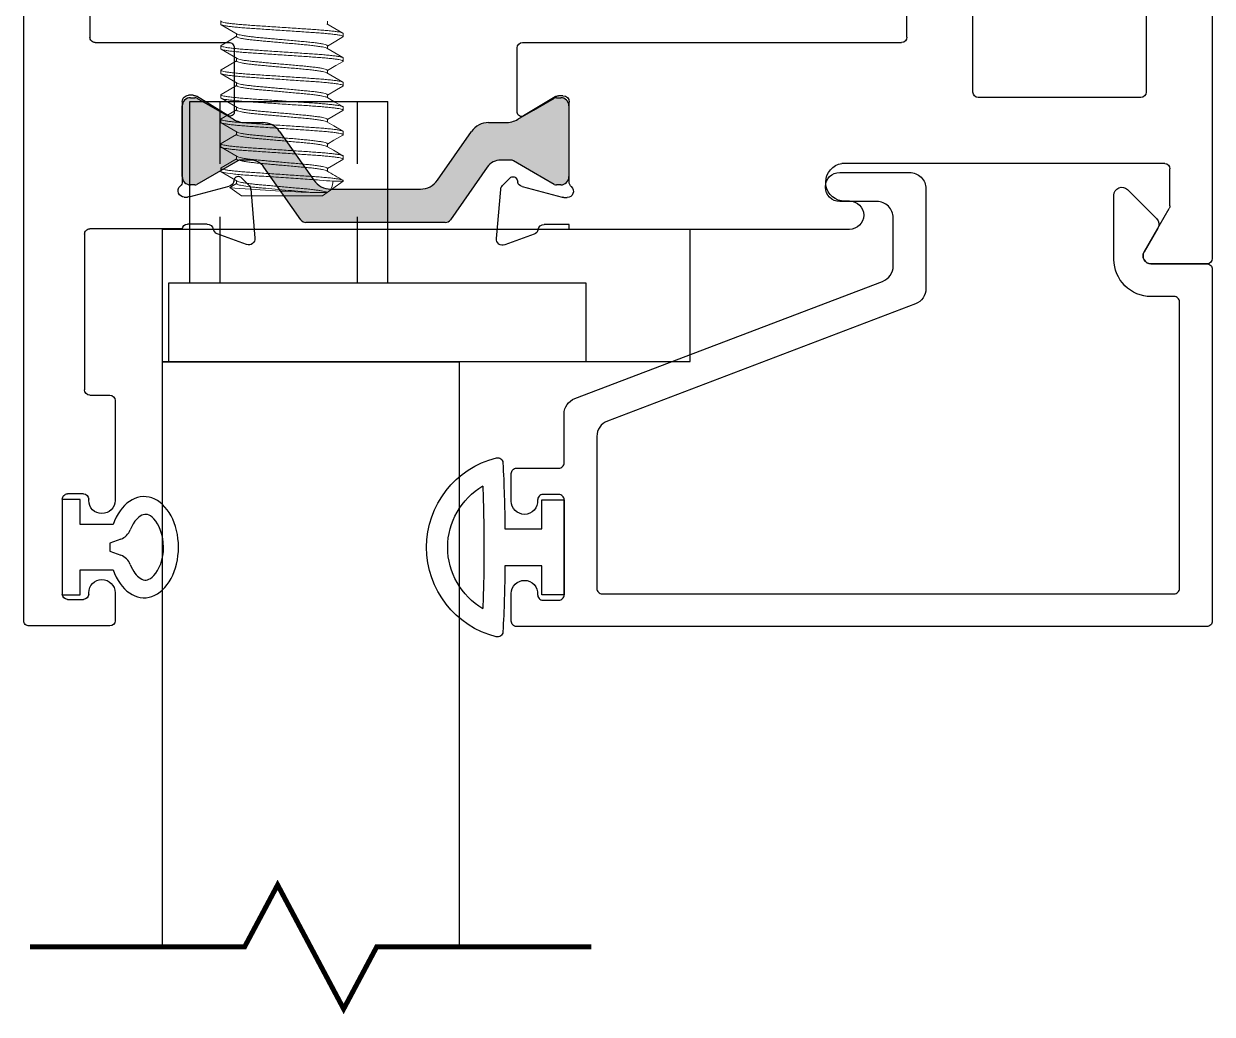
# Model space of a CAD drawing. Extents: x -82 to 113, y -82 to 93.
# Drawn here: x 18.032 to 20.282, y 83.432 to 85.308 of the extents above; entities that cross this region are included whole.
import ezdxf

# ---------------------------------------------------------------- set-up
doc = ezdxf.new("R2010")
doc.units = 0
doc.header["$MEASUREMENT"] = 0
for name, pattern in [('C', [0]), ('HIDDEN2', [0.1875, 0.125, -0.0625]), ('SLD-Solid', [0])]:
    doc.linetypes.add(name, pattern=pattern)
doc.layers.get('0').update_dxf_attribs({"linetype": 'CONTINUOUS'})
for name, color, linetype in [('Ballons', 7, 'CONTINUOUS'), ('GLASS', 7, 'CONTINUOUS'), ('I-Strut', 7, 'CONTINUOUS'), ('INERTIA', 7, 'CONTINUOUS'), ('PROFILE NUMBER', 150, 'CONTINUOUS'), ('VENT', 5, 'CONTINUOUS')]:
    doc.layers.add(name, color=color, linetype=linetype)

# ---------------------------------------------------------------- blocks, each defined once
blk = doc.blocks.new('20547')
for p, q in [((695.8524, 55.7176), (695.8524, 56.0611)), ((696.2274, 56.0611), (695.8524, 56.0611)), ((696.2274, 55.7176), (696.2274, 56.0611))]:
    blk.add_line(p, q)
at = {"linetype": 'HIDDEN2'}
for p, q in [((695.9099, 55.7176), (695.9099, 56.0611)), ((696.1699, 55.7176), (696.1699, 56.0611))]:
    blk.add_line(p, q, dxfattribs=at)
blk.add_lwpolyline([(695.4774, 55.5676), (696.2669, 55.5676), (696.2669, 55.7176), (695.4774, 55.7176)], close=True)
blk = doc.blocks.new('91251A555')
at = {"color": 7, "linetype": 'SLD-Solid', "lineweight": 15}
for p, q in [((2.675, 0.1161), (2.6692, 0.1161)), ((2.7214, 0.1161), (2.7156, 0.1161)), ((2.7678, 0.1161), (2.762, 0.1161)), ((2.8142, 0.1161), (2.8084, 0.1161)), ((2.8607, 0.1161), (2.8549, 0.1161)), ((2.9071, 0.1161), (2.9013, 0.1161)), ((2.9535, 0.1161), (2.9477, 0.1161)), ((2.9838, 0.0989), (2.9763, 0.0859)), ((3, 0.0766), (2.9843, 0.0989)), ((2.6982, 0.0859), (2.6929, 0.0859)), ((2.7446, 0.0859), (2.7393, 0.0859)), ((2.791, 0.0859), (2.7857, 0.0859)), ((2.8375, 0.0859), (2.8321, 0.0859)), ((2.8839, 0.0859), (2.8786, 0.0859)), ((2.9303, 0.0859), (2.925, 0.0859)), ((2.9767, 0.0859), (2.9714, 0.0859)), ((3, 0.0766), (3, -0.0766)), ((2.9935, -0.0553), (2.9935, -0.0855)), ((2.6692, -0.0859), (2.6745, -0.0859)), ((2.7156, -0.0859), (2.7209, -0.0859)), ((2.762, -0.0859), (2.7673, -0.0859)), ((2.8084, -0.0859), (2.8138, -0.0859)), ((2.8549, -0.0859), (2.8602, -0.0859)), ((2.9013, -0.0859), (2.9066, -0.0859)), ((2.9477, -0.0859), (2.9531, -0.0859)), ((2.9723, -0.1161), (3, -0.0766)), ((2.9723, -0.0963), (2.9723, -0.1161)), ((2.6924, -0.1161), (2.6982, -0.1161)), ((2.7388, -0.1161), (2.7446, -0.1161)), ((2.7852, -0.1161), (2.791, -0.1161)), ((2.8317, -0.1161), (2.8375, -0.1161)), ((2.8781, -0.1161), (2.8839, -0.1161)), ((2.9245, -0.1161), (2.9303, -0.1161)), ((2.9709, -0.1161), (2.9723, -0.1161))]:
    blk.add_line(p, q, dxfattribs=at)
at = {"color": 7, "linetype": 'SLD-Solid', "lineweight": 15, "flags": 128}
for points in [[(2.6934, 0.0851), (2.6845, 0.1002), (2.6757, 0.1154)], [(2.7149, 0.1154), (2.706, 0.1002), (2.6977, 0.0859)], [(2.7398, 0.085), (2.731, 0.1002), (2.7221, 0.1154)], [(2.7613, 0.1154), (2.7524, 0.1002), (2.7441, 0.0859)], [(2.7862, 0.085), (2.7774, 0.1002), (2.7685, 0.1154)], [(2.8077, 0.1154), (2.7989, 0.1002), (2.7906, 0.0859)], [(2.8327, 0.085), (2.8238, 0.1002), (2.815, 0.1154)], [(2.8542, 0.1154), (2.8453, 0.1002), (2.837, 0.0859)], [(2.8791, 0.0851), (2.8702, 0.1002), (2.8614, 0.1154)], [(2.9006, 0.1155), (2.8907, 0.0984), (2.8834, 0.0859)], [(2.9255, 0.085), (2.9167, 0.1002), (2.9078, 0.1154)], [(2.947, 0.1154), (2.9381, 0.1002), (2.9298, 0.0859)], [(2.9719, 0.085), (2.9631, 0.1002), (2.9543, 0.1154)], [(2.674, -0.085), (2.6828, -0.1002), (2.6916, -0.1154)], [(2.6989, -0.1154), (2.7066, -0.1021), (2.7161, -0.0859)], [(2.7204, -0.085), (2.7292, -0.1002), (2.7381, -0.1154)], [(2.7453, -0.1155), (2.753, -0.1022), (2.7625, -0.0859)], [(2.7668, -0.085), (2.7757, -0.1002), (2.7845, -0.1154)], [(2.7918, -0.1154), (2.7989, -0.1031), (2.8089, -0.0859)], [(2.8132, -0.085), (2.8221, -0.1002), (2.8309, -0.1154)], [(2.8382, -0.1154), (2.847, -0.1002), (2.8554, -0.0859)], [(2.8597, -0.085), (2.8674, -0.0983), (2.8774, -0.1154)], [(2.8846, -0.1154), (2.8946, -0.0983), (2.9018, -0.0859)], [(2.9061, -0.085), (2.9133, -0.0974), (2.9238, -0.1154)], [(2.931, -0.1154), (2.941, -0.0984), (2.9482, -0.0859)]]:
    blk.add_lwpolyline(points, dxfattribs=at)
at = {"color": 7, "linetype": 'SLD-Solid', "lineweight": 15}
for centre, radius, start, end in [((-0.8982, -0.209), 3.8947, 2.2612, 4.5345), ((1.1066, -1.1792), 2.1459, 29.7191, 30.6581), ((2.9742, -0.0739), 0.0224, 265.1488, 329.0304)]:
    blk.add_arc(centre, radius, start, end, dxfattribs=at)
for points, knots in [([(2.6924, -0.1161), (2.6921, -0.1159), (2.6915, -0.1155), (2.6905, -0.1125), (2.6895, -0.1077), (2.6885, -0.1008), (2.6875, -0.0922), (2.6865, -0.082), (2.6855, -0.0706), (2.6846, -0.0582), (2.6838, -0.0448), (2.6828, -0.0306), (2.6818, -0.0155), (2.6808, 0), (2.6797, 0.0155), (2.6787, 0.0306), (2.6778, 0.0448), (2.6769, 0.0582), (2.676, 0.0706), (2.6751, 0.082), (2.6741, 0.0922), (2.673, 0.1008), (2.672, 0.1077), (2.671, 0.1126), (2.67, 0.1154), (2.6692, 0.1164), (2.6687, 0.1157), (2.6684, 0.1153)], [0, 0, 0, 0, 0.039097, 0.079223, 0.120066, 0.161277, 0.202487, 0.24333, 0.283456, 0.322553, 0.36165, 0.401776, 0.442619, 0.48383, 0.525041, 0.565884, 0.60601, 0.645107, 0.684204, 0.72433, 0.765172, 0.806383, 0.847594, 0.888437, 0.928563, 0.96766, 1, 1, 1, 1]), ([(2.6989, -0.1153), (2.6987, -0.1157), (2.6981, -0.1164), (2.6973, -0.1154), (2.6963, -0.1126), (2.6953, -0.1077), (2.6943, -0.1008), (2.6933, -0.0922), (2.6923, -0.082), (2.6913, -0.0706), (2.6904, -0.0582), (2.6896, -0.0448), (2.6886, -0.0306), (2.6876, -0.0155), (2.6866, 0), (2.6855, 0.0155), (2.6845, 0.0306), (2.6836, 0.0448), (2.6827, 0.0582), (2.6818, 0.0706), (2.6809, 0.082), (2.6799, 0.0922), (2.6788, 0.1008), (2.6778, 0.1077), (2.6768, 0.1125), (2.6758, 0.1155), (2.6753, 0.1159), (2.675, 0.1161)], [0, 0, 0, 0, 0.0326839, 0.0717671, 0.1118789, 0.1527071, 0.1939032, 0.2350994, 0.2759276, 0.3160394, 0.3551226, 0.3942058, 0.4343176, 0.4751458, 0.516342, 0.5575381, 0.5983663, 0.6384781, 0.6775613, 0.7166445, 0.7567563, 0.7975845, 0.8387807, 0.8799768, 0.920805, 0.9609168, 1, 1, 1, 1]), ([(2.7388, -0.1161), (2.7385, -0.1159), (2.7379, -0.1155), (2.737, -0.1125), (2.736, -0.1077), (2.7349, -0.1008), (2.7339, -0.0922), (2.7329, -0.082), (2.7319, -0.0706), (2.7311, -0.0582), (2.7302, -0.0448), (2.7292, -0.0306), (2.7282, -0.0155), (2.7272, 0), (2.7262, 0.0155), (2.7252, 0.0306), (2.7242, 0.0448), (2.7233, 0.0582), (2.7225, 0.0706), (2.7215, 0.082), (2.7205, 0.0922), (2.7195, 0.1008), (2.7184, 0.1077), (2.7174, 0.1126), (2.7165, 0.1154), (2.7156, 0.1164), (2.7151, 0.1157), (2.7149, 0.1153)], [0, 0, 0, 0, 0.039111, 0.079252, 0.120109, 0.161334, 0.20256, 0.243417, 0.283558, 0.322669, 0.36178, 0.40192, 0.442778, 0.484003, 0.525229, 0.566086, 0.606227, 0.645338, 0.684449, 0.724589, 0.765447, 0.806672, 0.847898, 0.888755, 0.928896, 0.968007, 1, 1, 1, 1]), ([(2.7453, -0.1153), (2.7451, -0.1157), (2.7445, -0.1164), (2.7437, -0.1154), (2.7428, -0.1126), (2.7418, -0.1077), (2.7407, -0.1008), (2.7397, -0.0922), (2.7387, -0.082), (2.7377, -0.0706), (2.7369, -0.0582), (2.736, -0.0448), (2.735, -0.0306), (2.734, -0.0155), (2.733, 0), (2.732, 0.0155), (2.731, 0.0306), (2.73, 0.0448), (2.7291, 0.0582), (2.7283, 0.0706), (2.7273, 0.082), (2.7263, 0.0922), (2.7253, 0.1008), (2.7242, 0.1077), (2.7232, 0.1125), (2.7223, 0.1155), (2.7217, 0.1159), (2.7214, 0.1161)], [0, 0, 0, 0, 0.031769, 0.070889, 0.111039, 0.151905, 0.193141, 0.234376, 0.275243, 0.315392, 0.354512, 0.393633, 0.433782, 0.474649, 0.515884, 0.557119, 0.597986, 0.638136, 0.677256, 0.716376, 0.756526, 0.797393, 0.838628, 0.879863, 0.92073, 0.96088, 1, 1, 1, 1]), ([(2.7852, -0.1161), (2.7849, -0.1159), (2.7844, -0.1155), (2.7834, -0.1125), (2.7824, -0.1077), (2.7814, -0.1008), (2.7803, -0.0922), (2.7793, -0.082), (2.7784, -0.0706), (2.7775, -0.0582), (2.7766, -0.0448), (2.7757, -0.0306), (2.7747, -0.0155), (2.7736, 0), (2.7726, 0.0155), (2.7716, 0.0306), (2.7706, 0.0448), (2.7698, 0.0582), (2.7689, 0.0706), (2.7679, 0.082), (2.7669, 0.0922), (2.7659, 0.1008), (2.7649, 0.1077), (2.7638, 0.1126), (2.7629, 0.1154), (2.7621, 0.1164), (2.7615, 0.1156), (2.7613, 0.1153)], [0, 0, 0, 0, 0.039079, 0.079186, 0.12001, 0.161201, 0.202393, 0.243217, 0.283324, 0.322403, 0.361482, 0.401589, 0.442412, 0.483604, 0.524796, 0.565619, 0.605726, 0.644805, 0.683884, 0.723991, 0.764815, 0.806007, 0.847198, 0.888022, 0.928129, 0.967208, 1, 1, 1, 1]), ([(2.7918, -0.1153), (2.7915, -0.1157), (2.791, -0.1164), (2.7902, -0.1154), (2.7892, -0.1126), (2.7882, -0.1077), (2.7872, -0.1008), (2.7861, -0.0922), (2.7851, -0.082), (2.7842, -0.0706), (2.7833, -0.0582), (2.7824, -0.0448), (2.7815, -0.0306), (2.7805, -0.0155), (2.7794, 0), (2.7784, 0.0155), (2.7774, 0.0306), (2.7764, 0.0448), (2.7756, 0.0582), (2.7747, 0.0706), (2.7737, 0.082), (2.7727, 0.0922), (2.7717, 0.1008), (2.7707, 0.1077), (2.7697, 0.1125), (2.7687, 0.1155), (2.7681, 0.1159), (2.7678, 0.1161)], [0, 0, 0, 0, 0.032452, 0.071544, 0.111666, 0.152504, 0.19371, 0.234916, 0.275754, 0.315875, 0.354968, 0.39406, 0.434182, 0.47502, 0.516226, 0.557432, 0.59827, 0.638391, 0.677484, 0.716577, 0.756698, 0.797536, 0.838742, 0.879948, 0.920786, 0.960907, 1, 1, 1, 1]), ([(2.8317, -0.1161), (2.8314, -0.1159), (2.8308, -0.1155), (2.8298, -0.1125), (2.8288, -0.1077), (2.8278, -0.1008), (2.8268, -0.0922), (2.8258, -0.082), (2.8248, -0.0706), (2.8239, -0.0582), (2.823, -0.0448), (2.8221, -0.0306), (2.8211, -0.0155), (2.8201, 0), (2.819, 0.0155), (2.818, 0.0306), (2.8171, 0.0448), (2.8162, 0.0582), (2.8153, 0.0706), (2.8143, 0.082), (2.8133, 0.0922), (2.8123, 0.1008), (2.8113, 0.1077), (2.8103, 0.1126), (2.8093, 0.1154), (2.8085, 0.1164), (2.808, 0.1157), (2.8077, 0.1153)], [0, 0, 0, 0, 0.039108, 0.079245, 0.120098, 0.16132, 0.202542, 0.243396, 0.283533, 0.322641, 0.361748, 0.401885, 0.442739, 0.483961, 0.525183, 0.566037, 0.606174, 0.645281, 0.684389, 0.724526, 0.76538, 0.806602, 0.847824, 0.888678, 0.928815, 0.967922, 1, 1, 1, 1]), ([(2.8382, -0.1153), (2.838, -0.1156), (2.8374, -0.1164), (2.8366, -0.1154), (2.8356, -0.1126), (2.8346, -0.1077), (2.8336, -0.1008), (2.8326, -0.0922), (2.8316, -0.082), (2.8306, -0.0706), (2.8297, -0.0582), (2.8288, -0.0448), (2.8279, -0.0306), (2.8269, -0.0155), (2.8259, 0), (2.8248, 0.0155), (2.8238, 0.0306), (2.8229, 0.0448), (2.822, 0.0582), (2.8211, 0.0706), (2.8202, 0.082), (2.8191, 0.0922), (2.8181, 0.1008), (2.8171, 0.1077), (2.8161, 0.1125), (2.8151, 0.1155), (2.8145, 0.1159), (2.8142, 0.1161)], [0, 0, 0, 0, 0.032919, 0.071992, 0.112094, 0.152913, 0.194099, 0.235285, 0.276103, 0.316205, 0.355279, 0.394353, 0.434455, 0.475273, 0.516459, 0.557645, 0.598464, 0.638566, 0.67764, 0.716713, 0.756815, 0.797634, 0.83882, 0.880006, 0.920824, 0.960926, 1, 1, 1, 1]), ([(2.8781, -0.1161), (2.8778, -0.1159), (2.8772, -0.1155), (2.8763, -0.1125), (2.8752, -0.1077), (2.8742, -0.1008), (2.8732, -0.0922), (2.8722, -0.082), (2.8712, -0.0706), (2.8703, -0.0582), (2.8695, -0.0448), (2.8685, -0.0306), (2.8675, -0.0155), (2.8665, 0), (2.8654, 0.0155), (2.8644, 0.0306), (2.8635, 0.0448), (2.8626, 0.0582), (2.8617, 0.0706), (2.8608, 0.082), (2.8598, 0.0922), (2.8587, 0.1008), (2.8577, 0.1077), (2.8567, 0.1126), (2.8557, 0.1154), (2.8549, 0.1164), (2.8544, 0.1157), (2.8541, 0.1153)], [0, 0, 0, 0, 0.039105, 0.079239, 0.12009, 0.161309, 0.202529, 0.24338, 0.283514, 0.322619, 0.361724, 0.401858, 0.442709, 0.483928, 0.525147, 0.565998, 0.606133, 0.645238, 0.684343, 0.724477, 0.765328, 0.806547, 0.847766, 0.888617, 0.928751, 0.967856, 1, 1, 1, 1]), ([(2.8846, -0.1153), (2.8844, -0.1157), (2.8838, -0.1164), (2.883, -0.1154), (2.8821, -0.1126), (2.8811, -0.1077), (2.88, -0.1008), (2.879, -0.0922), (2.878, -0.082), (2.877, -0.0706), (2.8762, -0.0582), (2.8753, -0.0448), (2.8743, -0.0306), (2.8733, -0.0155), (2.8723, 0), (2.8713, 0.0155), (2.8702, 0.0306), (2.8693, 0.0448), (2.8684, 0.0582), (2.8675, 0.0706), (2.8666, 0.082), (2.8656, 0.0922), (2.8645, 0.1008), (2.8635, 0.1077), (2.8625, 0.1125), (2.8616, 0.1155), (2.861, 0.1159), (2.8607, 0.1161)], [0, 0, 0, 0, 0.032604, 0.071691, 0.111806, 0.152638, 0.193837, 0.235037, 0.275868, 0.315983, 0.35507, 0.394156, 0.434271, 0.475103, 0.516302, 0.557502, 0.598333, 0.638448, 0.677535, 0.716621, 0.756736, 0.797568, 0.838767, 0.879967, 0.920799, 0.960914, 1, 1, 1, 1]), ([(2.9245, -0.1161), (2.9242, -0.1159), (2.9236, -0.1155), (2.9227, -0.1125), (2.9217, -0.1077), (2.9206, -0.1008), (2.9196, -0.0922), (2.9186, -0.082), (2.9177, -0.0706), (2.9168, -0.0582), (2.9159, -0.0448), (2.9149, -0.0306), (2.9139, -0.0155), (2.9129, 0), (2.9119, 0.0155), (2.9109, 0.0306), (2.9099, 0.0448), (2.909, 0.0582), (2.9082, 0.0706), (2.9072, 0.082), (2.9062, 0.0922), (2.9052, 0.1008), (2.9041, 0.1077), (2.9031, 0.1126), (2.9022, 0.1154), (2.9014, 0.1164), (2.9008, 0.1157), (2.9006, 0.1153)], [0, 0, 0, 0, 0.039124, 0.079278, 0.120148, 0.161388, 0.202627, 0.243497, 0.283651, 0.322775, 0.361899, 0.402053, 0.442923, 0.484163, 0.525402, 0.566273, 0.606426, 0.64555, 0.684674, 0.724828, 0.765699, 0.806938, 0.848177, 0.889048, 0.929201, 0.968325, 1, 1, 1, 1]), ([(2.931, -0.1153), (2.9308, -0.1157), (2.9303, -0.1164), (2.9294, -0.1154), (2.9285, -0.1126), (2.9275, -0.1077), (2.9264, -0.1008), (2.9254, -0.0922), (2.9244, -0.082), (2.9235, -0.0706), (2.9226, -0.0582), (2.9217, -0.0448), (2.9207, -0.0306), (2.9197, -0.0155), (2.9187, 0), (2.9177, 0.0155), (2.9167, 0.0306), (2.9157, 0.0448), (2.9148, 0.0582), (2.914, 0.0706), (2.913, 0.082), (2.912, 0.0922), (2.911, 0.1008), (2.9099, 0.1077), (2.9089, 0.1125), (2.908, 0.1155), (2.9074, 0.1159), (2.9071, 0.1161)], [0, 0, 0, 0, 0.031971, 0.071083, 0.111224, 0.152083, 0.193309, 0.234536, 0.275394, 0.315535, 0.354647, 0.393759, 0.433901, 0.474759, 0.515985, 0.557212, 0.59807, 0.638212, 0.677324, 0.716436, 0.756577, 0.797435, 0.838662, 0.879888, 0.920747, 0.960888, 1, 1, 1, 1]), ([(2.9709, -0.1161), (2.9707, -0.1159), (2.9701, -0.1155), (2.9691, -0.1125), (2.9681, -0.1077), (2.9671, -0.1008), (2.966, -0.0922), (2.965, -0.082), (2.9641, -0.0706), (2.9632, -0.0582), (2.9623, -0.0448), (2.9614, -0.0306), (2.9604, -0.0155), (2.9593, 0), (2.9583, 0.0155), (2.9573, 0.0306), (2.9563, 0.0448), (2.9555, 0.0582), (2.9546, 0.0706), (2.9536, 0.082), (2.9526, 0.0922), (2.9516, 0.1008), (2.9506, 0.1077), (2.9496, 0.1126), (2.9486, 0.1154), (2.9478, 0.1164), (2.9472, 0.1156), (2.947, 0.1153)], [0, 0, 0, 0, 0.039074, 0.079176, 0.119994, 0.16118, 0.202366, 0.243184, 0.283286, 0.32236, 0.361434, 0.401536, 0.442354, 0.48354, 0.524726, 0.565544, 0.605646, 0.64472, 0.683794, 0.723895, 0.764714, 0.8059, 0.847086, 0.887904, 0.928006, 0.96708, 1, 1, 1, 1]), ([(2.9723, -0.0963), (2.9715, -0.0892), (2.9707, -0.0805), (2.9696, -0.0661), (2.9692, -0.0611), (2.9685, -0.0507), (2.9682, -0.0452), (2.967, -0.0279), (2.9662, -0.0154), (2.9645, 0.0099), (2.9636, 0.0225), (2.9625, 0.0402), (2.9621, 0.0459), (2.9614, 0.0566), (2.961, 0.0617), (2.9599, 0.0765), (2.9591, 0.0856), (2.9575, 0.1006), (2.9566, 0.1065), (2.955, 0.1142), (2.9542, 0.1161), (2.9535, 0.1161)], [0, 0, 0, 0, 0.125, 0.125, 0.1875, 0.1875, 0.25, 0.25, 0.375, 0.375, 0.5, 0.5, 0.5625, 0.5625, 0.625, 0.625, 0.75, 0.75, 0.875, 0.875, 1, 1, 1, 1]), ([(2.7156, -0.0859), (2.7152, -0.0857), (2.7145, -0.0853), (2.7134, -0.0821), (2.7121, -0.0769), (2.7109, -0.0697), (2.7097, -0.0608), (2.7085, -0.0506), (2.7075, -0.0392), (2.7064, -0.0269), (2.7052, -0.0137), (2.7041, -0.0008), (2.7029, 0.0115), (2.7019, 0.0226), (2.701, 0.0332), (2.7001, 0.0431), (2.6992, 0.0523), (2.6982, 0.0613), (2.6971, 0.0697), (2.6958, 0.077), (2.6946, 0.082), (2.6938, 0.0846), (2.6934, 0.085), (2.6934, 0.085)], [0, 0, 0, 0, 0.050905, 0.103328, 0.15666, 0.210224, 0.263326, 0.315306, 0.365813, 0.417286, 0.470084, 0.52357, 0.568187, 0.612402, 0.655835, 0.698148, 0.740462, 0.783895, 0.836997, 0.890561, 0.943893, 0.996316, 1, 1, 1, 1]), ([(2.7204, -0.085), (2.7204, -0.0849), (2.72, -0.0846), (2.7192, -0.082), (2.7179, -0.077), (2.7167, -0.0697), (2.7155, -0.0608), (2.7143, -0.0506), (2.7133, -0.0392), (2.7122, -0.0269), (2.711, -0.0137), (2.7099, -0.0008), (2.7088, 0.0115), (2.7077, 0.0226), (2.7068, 0.0332), (2.7059, 0.0431), (2.705, 0.0523), (2.704, 0.0613), (2.7029, 0.0697), (2.7016, 0.0769), (2.7004, 0.0821), (2.6992, 0.0853), (2.6985, 0.0857), (2.6982, 0.0859)], [0, 0, 0, 0, 0.002703, 0.055178, 0.108562, 0.162179, 0.215333, 0.267364, 0.317921, 0.369445, 0.422295, 0.475834, 0.520494, 0.564752, 0.608229, 0.650584, 0.692938, 0.736415, 0.789569, 0.843186, 0.89657, 0.949045, 1, 1, 1, 1]), ([(2.762, -0.0859), (2.7617, -0.0857), (2.761, -0.0853), (2.7598, -0.0821), (2.7586, -0.0769), (2.7573, -0.0697), (2.7561, -0.0608), (2.755, -0.0506), (2.7539, -0.0392), (2.7528, -0.0269), (2.7516, -0.0137), (2.7505, -0.0008), (2.7494, 0.0115), (2.7484, 0.0226), (2.7474, 0.0332), (2.7465, 0.0431), (2.7457, 0.0523), (2.7446, 0.0613), (2.7435, 0.0697), (2.7423, 0.077), (2.741, 0.082), (2.7402, 0.0846), (2.7398, 0.0849), (2.7398, 0.085)], [0, 0, 0, 0, 0.050954, 0.103427, 0.15681, 0.210425, 0.263577, 0.315607, 0.366163, 0.417685, 0.470533, 0.52407, 0.568729, 0.612986, 0.656462, 0.698815, 0.741169, 0.784644, 0.837796, 0.891412, 0.944794, 0.997267, 1, 1, 1, 1]), ([(2.7668, -0.085), (2.7668, -0.085), (2.7664, -0.0846), (2.7656, -0.082), (2.7644, -0.077), (2.7631, -0.0697), (2.7619, -0.0608), (2.7608, -0.0506), (2.7597, -0.0392), (2.7586, -0.0269), (2.7574, -0.0137), (2.7563, -0.0008), (2.7552, 0.0115), (2.7542, 0.0226), (2.7532, 0.0332), (2.7523, 0.0431), (2.7515, 0.0523), (2.7504, 0.0613), (2.7493, 0.0697), (2.7481, 0.0769), (2.7468, 0.0821), (2.7457, 0.0853), (2.745, 0.0857), (2.7446, 0.0859)], [0, 0, 0, 0, 0.0029, 0.055365, 0.108738, 0.162345, 0.215488, 0.267509, 0.318056, 0.369569, 0.422409, 0.475937, 0.520589, 0.564838, 0.608306, 0.650653, 0.692999, 0.736467, 0.78961, 0.843217, 0.896591, 0.949055, 1, 1, 1, 1]), ([(2.8084, -0.0859), (2.8081, -0.0857), (2.8074, -0.0853), (2.8062, -0.0821), (2.805, -0.0769), (2.8037, -0.0697), (2.8025, -0.0608), (2.8014, -0.0506), (2.8004, -0.0392), (2.7993, -0.0269), (2.7981, -0.0137), (2.7969, -0.0008), (2.7958, 0.0115), (2.7948, 0.0226), (2.7938, 0.0332), (2.793, 0.0431), (2.7921, 0.0523), (2.7911, 0.0613), (2.7899, 0.0697), (2.7887, 0.077), (2.7875, 0.082), (2.7866, 0.0846), (2.7862, 0.085), (2.7862, 0.085)], [0, 0, 0, 0, 0.050913, 0.103344, 0.156685, 0.210257, 0.263367, 0.315356, 0.365871, 0.417352, 0.470158, 0.523653, 0.568276, 0.612498, 0.655939, 0.698259, 0.740578, 0.784019, 0.837129, 0.890702, 0.944042, 0.996473, 1, 1, 1, 1]), ([(2.8132, -0.085), (2.8132, -0.085), (2.8128, -0.0846), (2.812, -0.082), (2.8108, -0.077), (2.8096, -0.0697), (2.8083, -0.0608), (2.8072, -0.0506), (2.8062, -0.0392), (2.8051, -0.0269), (2.8039, -0.0137), (2.8027, -0.0008), (2.8016, 0.0115), (2.8006, 0.0226), (2.7996, 0.0332), (2.7988, 0.0431), (2.7979, 0.0523), (2.7969, 0.0613), (2.7957, 0.0697), (2.7945, 0.0769), (2.7933, 0.0821), (2.7921, 0.0853), (2.7914, 0.0857), (2.791, 0.0859)], [0, 0, 0, 0, 0.003052, 0.055508, 0.108874, 0.162472, 0.215607, 0.26762, 0.31816, 0.369665, 0.422497, 0.476017, 0.520662, 0.564904, 0.608366, 0.650706, 0.693046, 0.736507, 0.789642, 0.843241, 0.896606, 0.949062, 1, 1, 1, 1]), ([(2.8549, -0.0859), (2.8545, -0.0857), (2.8538, -0.0853), (2.8526, -0.0821), (2.8514, -0.0769), (2.8502, -0.0697), (2.849, -0.0608), (2.8478, -0.0506), (2.8468, -0.0392), (2.8457, -0.0269), (2.8445, -0.0137), (2.8433, -0.0008), (2.8422, 0.0115), (2.8412, 0.0226), (2.8403, 0.0332), (2.8394, 0.0431), (2.8385, 0.0523), (2.8375, 0.0613), (2.8364, 0.0697), (2.8351, 0.077), (2.8339, 0.082), (2.8331, 0.0846), (2.8327, 0.085), (2.8327, 0.085)], [0, 0, 0, 0, 0.050944, 0.103407, 0.156779, 0.210384, 0.263526, 0.315545, 0.366091, 0.417603, 0.470441, 0.523968, 0.568618, 0.612867, 0.656333, 0.698679, 0.741024, 0.784491, 0.837633, 0.891237, 0.94461, 0.997072, 1, 1, 1, 1]), ([(2.8597, -0.085), (2.8597, -0.085), (2.8593, -0.0846), (2.8584, -0.082), (2.8572, -0.077), (2.856, -0.0697), (2.8548, -0.0608), (2.8536, -0.0506), (2.8526, -0.0392), (2.8515, -0.0269), (2.8503, -0.0137), (2.8491, -0.0008), (2.848, 0.0115), (2.847, 0.0226), (2.8461, 0.0332), (2.8452, 0.0431), (2.8443, 0.0523), (2.8433, 0.0613), (2.8422, 0.0697), (2.8409, 0.0769), (2.8397, 0.0821), (2.8385, 0.0853), (2.8378, 0.0857), (2.8375, 0.0859)], [0, 0, 0, 0, 0.003089, 0.055543, 0.108907, 0.162503, 0.215636, 0.267647, 0.318185, 0.369688, 0.422518, 0.476036, 0.520679, 0.564921, 0.60838, 0.650719, 0.693057, 0.736517, 0.78965, 0.843246, 0.89661, 0.949064, 1, 1, 1, 1]), ([(2.9013, -0.0859), (2.901, -0.0857), (2.9002, -0.0853), (2.8991, -0.0821), (2.8978, -0.0769), (2.8966, -0.0697), (2.8954, -0.0608), (2.8943, -0.0506), (2.8932, -0.0392), (2.8921, -0.0269), (2.8909, -0.0137), (2.8898, -0.0008), (2.8887, 0.0115), (2.8877, 0.0226), (2.8867, 0.0332), (2.8858, 0.0431), (2.8849, 0.0523), (2.8839, 0.0613), (2.8828, 0.0697), (2.8815, 0.077), (2.8803, 0.082), (2.8795, 0.0846), (2.8791, 0.085), (2.8791, 0.085)], [0, 0, 0, 0, 0.050901, 0.103319, 0.156646, 0.210205, 0.263302, 0.315278, 0.365781, 0.417249, 0.470042, 0.523524, 0.568136, 0.612347, 0.655777, 0.698086, 0.740395, 0.783825, 0.836922, 0.890482, 0.943809, 0.996227, 1, 1, 1, 1]), ([(2.9061, -0.085), (2.9061, -0.085), (2.9057, -0.0846), (2.9049, -0.082), (2.9037, -0.077), (2.9024, -0.0697), (2.9012, -0.0608), (2.9001, -0.0506), (2.899, -0.0392), (2.8979, -0.0269), (2.8967, -0.0137), (2.8956, -0.0008), (2.8945, 0.0115), (2.8935, 0.0226), (2.8925, 0.0332), (2.8916, 0.0431), (2.8908, 0.0523), (2.8897, 0.0613), (2.8886, 0.0697), (2.8873, 0.0769), (2.8861, 0.0821), (2.885, 0.0853), (2.8842, 0.0857), (2.8839, 0.0859)], [0, 0, 0, 0, 0.0032779, 0.0557222, 0.1090758, 0.1626618, 0.2157852, 0.2677864, 0.3183143, 0.3698081, 0.4226274, 0.4761358, 0.5207702, 0.5650031, 0.6084546, 0.6507849, 0.6931153, 0.7365667, 0.78969, 0.8432761, 0.8966297, 0.949074, 1, 1, 1, 1]), ([(2.9477, -0.0859), (2.9474, -0.0857), (2.9467, -0.0853), (2.9455, -0.0821), (2.9443, -0.0769), (2.943, -0.0697), (2.9418, -0.0608), (2.9407, -0.0506), (2.9397, -0.0392), (2.9385, -0.0269), (2.9374, -0.0137), (2.9362, -0.0008), (2.9351, 0.0115), (2.9341, 0.0226), (2.9331, 0.0332), (2.9323, 0.0431), (2.9314, 0.0523), (2.9304, 0.0613), (2.9292, 0.0697), (2.928, 0.077), (2.9267, 0.082), (2.9259, 0.0846), (2.9255, 0.085), (2.9255, 0.085)], [0, 0, 0, 0, 0.0509352, 0.103389, 0.1567522, 0.2103479, 0.2634808, 0.3154914, 0.3660285, 0.4175316, 0.4703604, 0.5238784, 0.5685209, 0.6127618, 0.6562211, 0.6985591, 0.7408971, 0.7843564, 0.8374893, 0.891085, 0.9444483, 0.996902, 1, 1, 1, 1]), ([(2.9525, -0.085), (2.9525, -0.0849), (2.9521, -0.0846), (2.9513, -0.082), (2.9501, -0.077), (2.9488, -0.0697), (2.9476, -0.0608), (2.9465, -0.0506), (2.9455, -0.0392), (2.9444, -0.0269), (2.9432, -0.0137), (2.942, -0.0008), (2.9409, 0.0115), (2.9399, 0.0226), (2.9389, 0.0332), (2.9381, 0.0431), (2.9372, 0.0523), (2.9362, 0.0613), (2.935, 0.0697), (2.9338, 0.0769), (2.9325, 0.0821), (2.9314, 0.0853), (2.9307, 0.0857), (2.9303, 0.0859)], [0, 0, 0, 0, 0.002532, 0.055016, 0.108409, 0.162035, 0.215198, 0.267238, 0.317804, 0.369337, 0.422195, 0.475744, 0.520412, 0.564678, 0.608162, 0.650524, 0.692886, 0.73637, 0.789533, 0.843159, 0.896552, 0.949036, 1, 1, 1, 1]), ([(2.9935, -0.0855), (2.9931, -0.0849), (2.9925, -0.0838), (2.9914, -0.0802), (2.9904, -0.0751), (2.9893, -0.0685), (2.9882, -0.0603), (2.9871, -0.0506), (2.9861, -0.0392), (2.985, -0.0269), (2.9838, -0.0137), (2.9826, -0.0008), (2.9815, 0.0115), (2.9805, 0.0226), (2.9796, 0.0332), (2.9787, 0.0431), (2.9778, 0.0523), (2.9768, 0.0613), (2.9756, 0.0697), (2.9744, 0.077), (2.9732, 0.082), (2.9724, 0.0846), (2.972, 0.085), (2.9719, 0.085)], [0, 0, 0, 0, 0.046582, 0.094102, 0.142124, 0.190182, 0.237809, 0.291648, 0.343962, 0.397276, 0.451963, 0.507362, 0.553575, 0.599371, 0.644359, 0.688185, 0.732012, 0.776999, 0.832001, 0.887481, 0.94272, 0.997019, 1, 1, 1, 1]), ([(2.9935, -0.0553), (2.9931, -0.0523), (2.9928, -0.049), (2.9922, -0.0424), (2.9919, -0.0389), (2.9909, -0.028), (2.9902, -0.0201), (2.9887, -0.0037), (2.9879, 0.0048), (2.9864, 0.0212), (2.9857, 0.0291), (2.9848, 0.0399), (2.9845, 0.0433), (2.9838, 0.0499), (2.9835, 0.0531), (2.9825, 0.0623), (2.9817, 0.0678), (2.9802, 0.0768), (2.9795, 0.0803), (2.978, 0.0848), (2.9774, 0.0859), (2.9767, 0.0859)], [0, 0, 0, 0, 0.0625, 0.0625, 0.125, 0.125, 0.25, 0.25, 0.375, 0.375, 0.5, 0.5, 0.5625, 0.5625, 0.625, 0.625, 0.75, 0.75, 0.875, 0.875, 1, 1, 1, 1])]:
    blk.add_open_spline(points, degree=3, knots=knots, dxfattribs=at)
blk = doc.blocks.new('3203-1_Sash_Component')
for p, q in [((0.124, 3.064), (-0.053, 3.064)), ((1.319, 3.064), (0.3, 3.064)), ((-0.063, 3.054), (-0.063, 0.01)), ((0.149, 3.0389), (0.149, 3.039)), ((1.329, 2.9979), (1.329, 3.054)), ((1.4509, 3.0266), (1.3954, 3.0064)), ((0.112, 2.9739), (0.112, 3.0039)), ((0.122, 3.0139), (0.124, 3.0139)), ((0.3, 3.0139), (0.302, 3.0139)), ((0.312, 3.0039), (0.312, 2.9739)), ((1.4586, 2.9213), (1.4667, 3.0145)), ((1.3762, 2.9879), (1.339, 2.9879)), ((0.302, 2.9639), (0.122, 2.9639)), ((1.3329, 2.9367), (1.3392, 2.9367)), ((1.3423, 2.9363), (1.4181, 2.916)), ((1.329, 2.7558), (1.329, 2.9073)), ((1.4265, 2.9077), (1.4277, 2.9032)), ((1.4409, 2.8997), (1.4552, 2.914)), ((0.062, 2.515), (0.062, 2.866)), ((0.072, 2.876), (1.219, 2.876)), ((1.229, 2.866), (1.229, 2.5151)), ((1.4155, 2.7822), (1.3557, 2.7457)), ((1.4274, 2.334), (1.4274, 2.7755)), ((1.3495, 2.744), (1.3408, 2.744)), ((1.219, 2.5051), (0.072, 2.505)), ((0.0622, 2.37), (0.0622, 2.2)), ((0.5772, 2.38), (0.0722, 2.38)), ((0.5872, 2.2), (0.5872, 2.37)), ((0.7122, 2.2), (0.7122, 2.37)), ((0.7222, 2.38), (1.2924, 2.38)), ((1.3024, 2.37), (1.3024, 2.334)), ((1.3124, 2.324), (1.4174, 2.324)), ((0.0722, 2.19), (0.177, 2.19)), ((0.4, 2.19), (0.5772, 2.19)), ((1.207, 2.19), (0.7222, 2.19)), ((0.187, 2.18), (0.187, 2.075)), ((0.39, 0.325), (0.39, 2.18)), ((1.217, 2.075), (1.217, 2.18)), ((0.062, 2.055), (0.062, 0.325)), ((0.177, 2.065), (0.072, 2.065)), ((0.515, 1.7927), (0.515, 2.055)), ((0.525, 2.065), (1.207, 2.065)), ((0.5702, 1.755), (0.515, 1.7927)), ((0.515, 1.7173), (0.5702, 1.755)), ((0.515, 1.1326), (0.515, 1.7173)), ((0.5702, 1.095), (0.515, 1.1326)), ((0.515, 1.0573), (0.5702, 1.095)), ((0.515, 0.4291), (0.515, 1.0573)), ((1.2428, 0.4191), (0.525, 0.4191)), ((1.2528, 0.2868), (1.2528, 0.4091)), ((0.072, 0.315), (0.38, 0.315)), ((1.1662, 0.3182), (1.1749, 0.3182)), ((1.181, 0.3165), (1.2408, 0.28)), ((1.1544, 0.1549), (1.1544, 0.3064)), ((0.017, 0.11), (0.017, 0.18)), ((0.027, 0.19), (0.638, 0.1901)), ((1.2531, 0.159), (1.2519, 0.1546)), ((1.2806, 0.1482), (1.2663, 0.1626)), ((1.2435, 0.1462), (1.1677, 0.1259)), ((1.2922, 0.0478), (1.284, 0.1409)), ((0.6387, 0.1191), (0.6239, 0.1191)), ((1.1647, 0.1255), (1.1583, 0.1255)), ((0.066, 0.0225), (0.0183, 0.105)), ((1.1544, 0.0651), (1.1544, 0.0743)), ((1.1544, 0.0743), (1.2017, 0.0743)), ((0.6239, 0.0651), (1.1544, 0.0651)), ((1.2208, 0.0559), (1.2764, 0.0357)), ((-0.053, 0), (0.053, 0))]:
    blk.add_line(p, q)
for centre, radius, start, end in [((-0.053, 3.054), 0.01, 90, 180), ((0.124, 3.039), 0.025, 360, 90), ((0.3, 3.039), 0.025, 90, 180), ((1.319, 3.054), 0.01, 0, 90), ((0.124, 3.0389), 0.025, 270, 0), ((0.3, 3.0389), 0.025, 179.7256, 269.9995), ((1.455, 3.0155), 0.0118, 355.0086, 110.0086), ((0.122, 3.0039), 0.01, 90, 180), ((0.302, 3.0039), 0.01, 0, 90), ((1.339, 2.9979), 0.01, 180.0086, 270.0086), ((1.3762, 2.9997), 0.0118, 270.0086, 349.1043), ((1.3994, 2.9953), 0.0118, 110.0086, 169.1043), ((0.122, 2.9739), 0.01, 180, 270), ((0.3021, 2.9739), 0.00993, 269.6042, 0.1639), ((1.3329, 2.9249), 0.0118, 90.0086, 228.1983), ((1.3393, 2.9249), 0.0118, 75.0086, 90.0086), ((1.3172, 2.9073), 0.0118, 0.0086, 48.1983), ((1.4151, 2.9046), 0.0118, 15.0086, 75.0086), ((1.4353, 2.9053), 0.00787, 195.0086, 315.0086), ((1.4468, 2.9224), 0.0118, 315.0086, 355.0086), ((0.072, 2.866), 0.01, 90, 180), ((1.219, 2.866), 0.01, 0, 90), ((1.4196, 2.7755), 0.00787, 0.0086, 121.4086), ((1.3408, 2.7558), 0.0118, 180.0086, 270.0086), ((1.3495, 2.7558), 0.0118, 270.0086, 301.4086), ((0.072, 2.515), 0.01, 180, 270.0085), ((1.219, 2.5151), 0.01, 270.0085, 360), ((0.0722, 2.37), 0.01, 90, 180), ((0.5772, 2.37), 0.01, 0, 90), ((0.7222, 2.37), 0.01, 90, 180), ((1.2924, 2.37), 0.01, 0, 90), ((1.3124, 2.334), 0.01, 180, 270), ((1.4174, 2.334), 0.01, 270, 360), ((0.0722, 2.2), 0.01, 180, 270), ((0.177, 2.18), 0.01, 0, 90), ((0.4, 2.18), 0.01, 90, 180), ((0.5772, 2.2), 0.01, 270, 360), ((0.7222, 2.2), 0.01, 180, 270), ((1.207, 2.18), 0.01, 0, 90), ((0.177, 2.075), 0.01, 270, 0), ((1.207, 2.075), 0.01, 270, 0), ((0.072, 2.055), 0.01, 90, 180), ((0.525, 2.055), 0.01, 90, 180), ((0.525, 0.4291), 0.01, 180, 270), ((1.2428, 0.4091), 0.01, 0.0055, 90), ((0.072, 0.325), 0.01, 180, 270), ((0.38, 0.325), 0.01, 270, 360), ((1.1662, 0.3064), 0.0118, 90.0086, 180.0086), ((1.1749, 0.3064), 0.0118, 58.6086, 90.0086), ((1.2449, 0.2868), 0.00787, 238.6086, 0.0086), ((0.027, 0.18), 0.01, 90.0086, 180.0086), ((0.6329, 0.1545), 0.0359, 279.2157, 81.8813), ((1.2607, 0.157), 0.00787, 45.0086, 165.0086), ((1.1583, 0.1373), 0.0118, 131.8189, 270.0086), ((1.1426, 0.1549), 0.0118, 311.8189, 0.0086), ((1.2405, 0.1576), 0.0118, 285.0086, 345.0086), ((1.2722, 0.1399), 0.0118, 5.0086, 45.0086), ((0.6239, 0.0921), 0.027, 90.0086, 270.0086), ((1.1647, 0.1373), 0.0118, 270.0086, 285.0086), ((0.027, 0.11), 0.01, 180.0086, 210.0086), ((1.2017, 0.0625), 0.0118, 10.9129, 90.0086), ((1.2248, 0.067), 0.0118, 190.9129, 250.0086), ((1.2804, 0.0468), 0.0118, 250.0086, 5.0086), ((0.053, 0.015), 0.015, 270.0075, 30.0074), ((-0.053, 0.01), 0.01, 180.0086, 270.0086)]:
    blk.add_arc(centre, radius, start, end)
blk = doc.blocks.new('3203-2_Sash_Component')
for p, q in [((-0.0323, 3.7399), (-0.0323, 3.6852)), ((0.0765, 3.7499), (-0.0223, 3.7499)), ((0.0865, 3.7399), (0.0865, 3.74)), ((0.0865, 0.01), (0.0865, 3.7399)), ((-0.1763, 3.7003), (-0.1681, 3.6072)), ((-0.1049, 3.6922), (-0.1605, 3.7125)), ((-0.0485, 3.6738), (-0.0858, 3.6738)), ((-0.0323, 3.6852), (-0.0385, 3.6852)), ((-0.0488, 3.6226), (-0.0425, 3.6226)), ((-0.1277, 3.6019), (-0.0518, 3.6222)), ((-0.1647, 3.5999), (-0.1504, 3.5856)), ((-0.1372, 3.5891), (-0.136, 3.5936)), ((-0.0385, 3.5932), (-0.0385, 3.4417)), ((-0.0652, 3.4316), (-0.1249, 3.4681)), ((-0.1369, 3.4614), (-0.1369, 3.3157)), ((-0.0503, 3.4299), (-0.059, 3.4299)), ((-0.1269, 3.3057), (-0.049, 3.3057)), ((-0.039, 3.2957), (-0.039, 2.8849)), ((-0.424, 2.8649), (-0.424, 2.7599)), ((-0.049, 2.8749), (-0.414, 2.8749)), ((-0.414, 2.7499), (-0.0489, 2.7499)), ((-0.0389, 2.7399), (-0.0389, 2.4866)), ((-0.1237, 2.4766), (-0.1987, 2.4391)), ((-0.0489, 2.4766), (-0.1237, 2.4766)), ((-0.1987, 2.4391), (-0.1238, 2.4016)), ((-0.1238, 2.4016), (-0.0488, 2.4016)), ((-0.0389, 2.3916), (-0.0389, 2.3291)), ((-0.0488, 2.3191), (-0.1688, 2.3191)), ((-0.1788, 2.3091), (-0.1788, 2.1891)), ((-0.1238, 2.1891), (-0.1238, 2.2541)), ((-0.1138, 2.2641), (-0.0488, 2.2641)), ((-0.0388, 2.2541), (-0.0388, 1.9641)), ((-0.1688, 2.1791), (-0.1338, 2.1791)), ((-0.1788, 2.0291), (-0.1788, 1.9091)), ((-0.1338, 2.0391), (-0.1688, 2.0391)), ((-0.1238, 1.9641), (-0.1238, 2.0291)), ((-0.0488, 1.9541), (-0.1138, 1.9541)), ((-0.1688, 1.8991), (-0.0488, 1.8991)), ((-0.0388, 1.8891), (-0.0388, 1.8266)), ((-0.1238, 1.8166), (-0.1987, 1.7791)), ((-0.0488, 1.8166), (-0.1238, 1.8166)), ((-0.1987, 1.7791), (-0.1237, 1.7416)), ((-0.1237, 1.7416), (-0.0487, 1.7416)), ((-0.0387, 1.7316), (-0.0387, 1.5391)), ((-1.2885, 1.5191), (-1.2885, 1.4376)), ((-0.0487, 1.5291), (-1.2785, 1.5291)), ((-1.2785, 1.4276), (-0.0487, 1.4276)), ((-0.0387, 1.4176), (-0.0387, 1.1151)), ((-0.0487, 1.1051), (-0.3019, 1.1051)), ((-0.3119, 1.0951), (-0.3119, 0.9735)), ((-0.2999, 0.9668), (-0.2402, 1.0033)), ((-0.234, 1.005), (-0.2253, 1.005)), ((-0.2135, 0.9932), (-0.2135, 0.8417)), ((-0.3253, 0.8493), (-0.3397, 0.835)), ((-0.311, 0.8413), (-0.3122, 0.8458)), ((-0.2268, 0.8127), (-0.3026, 0.833)), ((-0.3431, 0.8277), (-0.3512, 0.7346)), ((-0.2174, 0.8123), (-0.2237, 0.8123)), ((-0.3354, 0.7224), (-0.2799, 0.7427)), ((-0.2607, 0.7611), (-0.2235, 0.7611)), ((-0.2135, 0.7519), (-0.0386, 0.752)), ((-0.0286, 0.742), (-0.0286, 0.447)), ((-0.0386, 0.437), (-0.0766, 0.437)), ((-0.0866, 0.427), (-0.0865, 0.2378)), ((-0.0265, 0.2503), (0.0035, 0.2503)), ((-0.0365, 0.2378), (-0.0365, 0.2403)), ((0.0135, 0.2403), (0.0135, 0.0603)), ((-0.0865, 0.0628), (-0.0865, 0.01)), ((-0.0365, 0.0603), (-0.0365, 0.0628)), ((0.0035, 0.0503), (-0.0265, 0.0503)), ((-0.0765, 0), (0.0765, 0))]:
    blk.add_line(p, q)
for centre, radius, start, end in [((-0.0223, 3.7399), 0.01, 90, 180.0155), ((0.0765, 3.7399), 0.01, 360, 90), ((-0.1645, 3.7014), 0.0118, 70.0086, 185.0086), ((-0.109, 3.6811), 0.0118, 10.9129, 70.0086), ((-0.0858, 3.6856), 0.0118, 190.9129, 270.0086), ((-0.0486, 3.684), 0.0101, 270.3349, 7.2924), ((-0.0488, 3.6108), 0.0118, 90.0086, 105.0086), ((-0.0425, 3.6108), 0.0118, 311.8189, 90.0086), ((-0.1564, 3.6082), 0.0118, 185.0086, 225.0086), ((-0.1246, 3.5905), 0.0118, 105.0086, 165.0086), ((-0.0267, 3.5932), 0.0118, 131.8189, 180.0086), ((-0.1448, 3.5911), 0.00787, 225.0086, 345.0086), ((-0.129, 3.4614), 0.00787, 58.6086, 180.0086), ((-0.059, 3.4417), 0.0118, 238.6086, 270.0086), ((-0.0503, 3.4417), 0.0118, 270.0086, 0.0086), ((-0.1269, 3.3157), 0.01, 180, 270), ((-0.049, 3.2957), 0.01, 360, 90), ((-0.049, 2.8849), 0.01, 270, 0), ((-0.414, 2.8649), 0.01, 90, 180), ((-0.414, 2.7599), 0.01, 180, 270), ((-0.0489, 2.7399), 0.01, 0, 90), ((-0.0489, 2.4866), 0.01, 269.9914, 0), ((-0.0489, 2.3916), 0.01, 0.0004, 89.9914), ((-0.1688, 2.3091), 0.01, 90.0086, 180.0086), ((-0.0489, 2.3291), 0.01, 270.0086, 0.0086), ((-0.1138, 2.2541), 0.01, 90.0086, 180.0086), ((-0.0488, 2.2541), 0.01, 0.0086, 90.0086), ((-0.1688, 2.1891), 0.01, 180.0086, 270.0086), ((-0.1338, 2.1891), 0.01, 270.0086, 0.0086), ((-0.1688, 2.0291), 0.01, 90.0086, 180.0086), ((-0.1338, 2.0291), 0.01, 0.0086, 90.0086), ((-0.1138, 1.9641), 0.01, 180.0086, 270.0086), ((-0.0488, 1.9641), 0.01, 270.0086, 0.0086), ((-0.1688, 1.9091), 0.01, 180.0086, 270.0086), ((-0.0488, 1.8891), 0.01, 0.0086, 90.0086), ((-0.0488, 1.8266), 0.01, 270.0086, 0.0267), ((-0.0487, 1.7316), 0.01, 0.0034, 90.0086), ((-0.0487, 1.5391), 0.01, 270, 0.0034), ((-1.2785, 1.5191), 0.01, 90, 180), ((-1.2785, 1.4376), 0.01, 180, 270), ((-0.0487, 1.4176), 0.01, 0.0081, 90), ((-0.3019, 1.0951), 0.01, 89.9988, 180.0076), ((-0.0487, 1.1151), 0.01, 269.9988, 0.0081), ((-0.234, 0.9932), 0.0118, 90.0086, 121.4086), ((-0.2253, 0.9932), 0.0118, 0.0086, 90.0086), ((-0.3041, 0.9735), 0.00787, 180.0086, 301.4086), ((-0.3313, 0.8267), 0.0118, 135.0086, 175.0086), ((-0.3198, 0.8438), 0.00787, 15.0086, 135.0086), ((-0.2996, 0.8444), 0.0118, 195.0086, 255.0086), ((-0.2174, 0.8241), 0.0118, 270.0086, 48.1983), ((-0.2017, 0.8417), 0.0118, 180.0086, 228.1983), ((-0.2237, 0.8241), 0.0118, 255.0086, 270.0086), ((-0.2839, 0.7538), 0.0118, 290.0086, 349.1043), ((-0.2607, 0.7493), 0.0118, 90.0086, 169.1043), ((-0.2235, 0.7511), 0.01, 4.7597, 90.0086), ((-0.0386, 0.742), 0.01, 0.0086, 90.0208), ((-0.3394, 0.7335), 0.0118, 175.0086, 290.0086), ((-0.0766, 0.427), 0.01, 90.0086, 180.0086), ((-0.0386, 0.447), 0.01, 270.0086, 0.0086), ((-0.0265, 0.2403), 0.01, 90.0086, 180.0086), ((0.0035, 0.2403), 0.01, 0.0086, 90.0086), ((-0.0615, 0.2378), 0.025, 180.0086, 0.0086), ((-0.0615, 0.0628), 0.025, 0.0086, 180.0086), ((-0.0265, 0.0603), 0.01, 180.0086, 270.0086), ((0.0035, 0.0603), 0.01, 270.0086, 0.0086), ((-0.0765, 0.01), 0.01, 180.0086, 270.0086), ((0.0765, 0.01), 0.01, 270.0086, 0.0087)]:
    blk.add_arc(centre, radius, start, end)
blk = doc.blocks.new('25198-18.6mmX6.0mm_Std_I-Strut')
at = {"layer": 'I-Strut'}
h = blk.add_hatch(color=256, dxfattribs=at)
h.dxf.hatch_style = 1
h.paths.add_polyline_path([(0.1416, -0.005, 0.244698), (0.1319, 0), (-0.1319, 0, 0.244698), (-0.1416, -0.005), (-0.2114, -0.1047, -0.244698), (-0.2372, -0.1181), (-0.2552, -0.1181, -0.131652), (-0.2611, -0.1165), (-0.2992, -0.0945), (-0.3383, -0.0719, 0.131652), (-0.3423, -0.0709), (-0.3504, -0.0709, 0.414214), (-0.3661, -0.0866), (-0.3661, -0.1063), (-0.3661, -0.2008), (-0.3661, -0.2205, 0.414214), (-0.3504, -0.2362), (-0.3423, -0.2362, 0.131652), (-0.3383, -0.2352), (-0.2992, -0.2126), (-0.2693, -0.1953, -0.131652), (-0.2457, -0.189), (-0.214, -0.189, 0.244698), (-0.1818, -0.1722), (-0.117, -0.0798, -0.244698), (-0.0848, -0.063), (0.0848, -0.063, -0.244698), (0.117, -0.0798), (0.1818, -0.1722, 0.244698), (0.214, -0.189), (0.2457, -0.189, -0.131652), (0.2693, -0.1953), (0.3383, -0.2352, 0.131652), (0.3423, -0.2362), (0.3504, -0.2362, 0.414214), (0.3661, -0.2205), (0.3661, -0.2008), (0.3661, -0.1063), (0.3661, -0.0866, 0.414214), (0.3504, -0.0709), (0.3423, -0.0709, 0.131652), (0.3383, -0.0719), (0.2611, -0.1165, -0.131652), (0.2552, -0.1181), (0.2372, -0.1181, -0.244698), (0.2114, -0.1047)])
for p, q in [((-0.1319, 0), (0.1319, 0)), ((-0.2114, -0.1047), (-0.1416, -0.005)), ((0.1416, -0.005), (0.2114, -0.1047)), ((0.0848, -0.063), (-0.0848, -0.063)), ((-0.3661, -0.1063), (-0.3661, -0.0866)), ((-0.3504, -0.0709), (-0.3423, -0.0709)), ((-0.3383, -0.0719), (-0.2992, -0.0945)), ((-0.117, -0.0798), (-0.1818, -0.1722)), ((0.1818, -0.1722), (0.117, -0.0798)), ((0.2611, -0.1165), (0.3383, -0.0719)), ((0.3423, -0.0709), (0.3504, -0.0709)), ((0.3661, -0.0866), (0.3661, -0.1063)), ((-0.3661, -0.2008), (-0.3661, -0.1063)), ((-0.2992, -0.0945), (-0.2611, -0.1165)), ((0.3661, -0.1063), (0.3661, -0.2008)), ((-0.2552, -0.1181), (-0.2372, -0.1181)), ((0.2372, -0.1181), (0.2552, -0.1181)), ((-0.3661, -0.2205), (-0.3661, -0.2008)), ((-0.2693, -0.1953), (-0.2992, -0.2126)), ((-0.214, -0.189), (-0.2457, -0.189)), ((0.2457, -0.189), (0.214, -0.189)), ((0.3383, -0.2352), (0.2693, -0.1953)), ((0.3661, -0.2008), (0.3661, -0.2205)), ((-0.2992, -0.2126), (-0.3383, -0.2352)), ((-0.3423, -0.2362), (-0.3504, -0.2362)), ((0.3504, -0.2362), (0.3423, -0.2362))]:
    blk.add_line(p, q, dxfattribs=at)
for centre, radius, start, end in [((-0.1319, -0.0118), 0.0118, 90, 145), ((0.1319, -0.0118), 0.0118, 35, 90), ((-0.0848, -0.1024), 0.0394, 90, 145), ((0.0848, -0.1024), 0.0394, 35, 90), ((-0.3504, -0.0866), 0.0157, 90, 180), ((-0.3423, -0.0787), 0.00787, 60, 90), ((0.3423, -0.0787), 0.00787, 90, 120), ((0.3504, -0.0866), 0.0157, 360, 90), ((-0.2372, -0.0866), 0.0315, 270, 325), ((0.2372, -0.0866), 0.0315, 215, 270), ((-0.2552, -0.1063), 0.0118, 240, 270), ((0.2552, -0.1063), 0.0118, 270, 300), ((-0.214, -0.1496), 0.0394, 270, 325), ((0.214, -0.1496), 0.0394, 215, 270), ((-0.2457, -0.2362), 0.0472, 90, 120), ((0.2457, -0.2362), 0.0472, 60, 90), ((-0.3504, -0.2205), 0.0157, 180, 270), ((0.3504, -0.2205), 0.0157, 270, 0), ((-0.3423, -0.2283), 0.00787, 270, 300), ((0.3423, -0.2283), 0.00787, 240, 270)]:
    blk.add_arc(centre, radius, start, end, dxfattribs=at)
blk = doc.blocks.new('3203_Sash_Assembly')
for name, p in [('3203-1_Sash_Component', (0, 0)), ('3203-2_Sash_Component', (2.1005, -0.6859)), ('25198-18.6mmX6.0mm_Std_I-Strut', (1.6951, 2.9841))]:
    blk.add_blockref(name, p)
at = {"xscale": -1, "rotation": 180}
blk.add_blockref('25198-18.6mmX6.0mm_Std_I-Strut', (1.5209, 0.0784), dxfattribs=at)
blk = doc.blocks.new('25199')
at = {"layer": 'PROFILE NUMBER', "color": 5}
for p, q in [((-0.0152, 0.1107), (-0.0077, 0.09)), ((0.0077, 0.09), (0.0152, 0.1107)), ((-0.0077, 0.09), (0.0077, 0.09))]:
    blk.add_line(p, q, dxfattribs=at)
blk.add_lwpolyline([(-0.0427, 0.0963), (-0.0427, 0.0335), (-0.09, 0.0335), (-0.09, 0), (0.09, 0), (0.09, 0.0335), (0.0427, 0.0335), (0.0427, 0.0963)], dxfattribs=at)
for centre, start, end in [((-0.0434, 0.1005), 19.8289, 69.2012), ((0.0434, 0.1005), 110.7697, 160.1945)]:
    blk.add_arc(centre, 0.03, start, end, dxfattribs=at)
blk.add_ellipse((0, 0.1547), major_axis=(-0.0958, 0), ratio=0.680816, start_param=2.033109, end_param=7.391692, dxfattribs=at)
blk.add_open_spline([(0.0328, 0.1286), (0.0459, 0.1335), (0.0549, 0.1413), (0.0641, 0.1561), (0.064, 0.1608), (0.0494, 0.1791), (0.0304, 0.1895), (-0.0138, 0.1932), (-0.0371, 0.1863), (-0.0617, 0.1676), (-0.0632, 0.1604), (-0.0596, 0.1465), (-0.0504, 0.1353), (-0.0328, 0.1286)], degree=3, knots=[2.056982, 2.056982, 2.056982, 2.056982, 2.724403, 2.724403, 3.660137, 3.660137, 4.595871, 4.595871, 5.531605, 5.531605, 6.467339, 6.467339, 7.36772, 7.36772, 7.36772, 7.36772], dxfattribs=at)
blk = doc.blocks.new('25031')
for p, q in [((-0.035, 0.112), (-0.035, 0.042)), ((0.035, 0.042), (0.035, 0.112)), ((-0.035, 0.042), (-0.09, 0.042)), ((-0.09, 0.042), (-0.09, 0)), ((0.09, 0.042), (0.035, 0.042)), ((0.09, 0), (0.09, 0.042)), ((-0.09, 0), (0.09, 0))]:
    blk.add_line(p, q)
for centre, radius, start, end in [((0, 0.0856), 0.1748, 14.1622, 165.8685), ((0, 0.0856), 0.1348, 30.4808, 149.5259), ((0.0002, 3.2904), 3.1386, 267.8759, 269.9963), ((0.005, 3.0562), 2.9044, 269.9005, 272.1922), ((-0.1598, 0.1258), 0.01, 165.8685, 267.1063), ((0.0002, 3.2904), 3.1786, 267.1063, 269.3654), ((0.005, 3.0562), 2.9444, 270.5829, 273.0223), ((0.1598, 0.1259), 0.01, 273.0223, 14.1622)]:
    blk.add_arc(centre, radius, start, end)
blk = doc.blocks.new('3924_.5625in._Glass_Stop')
blk.add_lwpolyline([(1.227, -0.437), (1.2571, -0.437, -0.435311), (1.2671, -0.4477, 0.435311), (1.292, -0.4745, 0.414214), (1.317, -0.4495), (1.317, -0.397, 0.414214), (1.307, -0.387), (1.227, -0.387, -0.414214), (1.217, -0.377), (1.217, -0.2842, 0.311257), (1.197, -0.2553), (0.614, -0.0333, -0.311257), (0.594, -0.0043), (0.594, 0.087, -0.414214), (0.625, 0.118), (0.6952, 0.118, 0.414214), (0.7222, 0.145), (0.7222, 0.146, 0.414214), (0.6952, 0.173), (0.563, 0.173, 0.414214), (0.532, 0.142), (0.532, -0.047, 0.311257), (0.552, -0.076), (1.135, -0.298, -0.311257), (1.155, -0.327), (1.155, -0.615, -0.414214), (1.145, -0.625), (0.062, -0.625, -0.414214), (0.052, -0.615), (0.052, -0.072, -0.414214), (0.062, -0.062), (0.106, -0.062, 0.414214), (0.176, 0.008), (0.176, 0.13, 0.668179), (0.1504, 0.1406), (0.0954, 0.0856, 0.339454), (0.093, 0.0675), (0.119, 0.0225, -0.57735), (0.106, 0), (0, 0, 0.414214), (-0.01, -0.01), (-0.01, -0.677, 0.414214), (0, -0.687), (1.307, -0.687, 0.414214), (1.317, -0.677), (1.317, -0.6245, 0.414214), (1.292, -0.5995, 0.435311), (1.2671, -0.6263, -0.435311), (1.2571, -0.637), (1.227, -0.637, -0.414214), (1.217, -0.627), (1.217, -0.447, -0.414214)], format="xyb", close=True)
at = {"rotation": 270}
blk.add_blockref('25031', (1.217, -0.537), dxfattribs=at)
at = {"xscale": -1, "rotation": 90}
blk.add_blockref('25199', (2.167, -0.5367), dxfattribs=at)

msp = doc.modelspace()

# ---------------------------------------------------------------- linework, layer by layer
at = {"layer": 'Ballons'}
msp.add_lwpolyline([(18.2939, 84.9186), (18.2939, 84.6686), (19.2939, 84.6686), (19.2939, 84.9186)], close=True, dxfattribs=at)
msp.add_lwpolyline([(18.2939, 84.9186), (18.2939, 84.6686), (19.2939, 84.6686), (19.2939, 84.9186)], close=True, dxfattribs=at)
at = {"layer": 'GLASS', "color": 7}
for p, q in [((18.2939, 84.6676), (18.2939, 83.5597)), ((18.8564, 84.6676), (18.8564, 83.5597))]:
    msp.add_line(p, q, dxfattribs=at)
at = {"layer": 'GLASS', "color": 7, "const_width": 0.0094}
msp.add_lwpolyline([(19.1064, 83.5597), (18.7002, 83.5597), (18.6377, 83.4423), (18.5127, 83.6772), (18.4501, 83.5597), (18.0439, 83.5597)], dxfattribs=at)
at = {"layer": 'INERTIA', "color": 7}
msp.add_line((18.2939, 84.6676), (18.8564, 84.6676), dxfattribs=at)

# ---------------------------------------------------------------- block references
at = {"layer": 'INERTIA', "xscale": -1, "rotation": 89.99999999949752}
msp.add_blockref('91251A555', (18.521, 87.982), dxfattribs=at)
at = {"layer": 'INERTIA', "color": 7, "linetype": 'C', "xscale": -1, "rotation": 359.9999999994975}
msp.add_blockref('20547', (714.5737, 29.1), dxfattribs=at)
at = {"layer": 'VENT', "xscale": -1, "rotation": 359.9999999994975}
msp.add_blockref('3203_Sash_Assembly', (20.2191, 84.8535), dxfattribs=at)
at = {"layer": 'VENT', "xscale": -1}
msp.add_blockref('3924_.5625in._Glass_Stop', (20.2721, 84.8535), dxfattribs=at)

doc.saveas('drawing.dxf')
